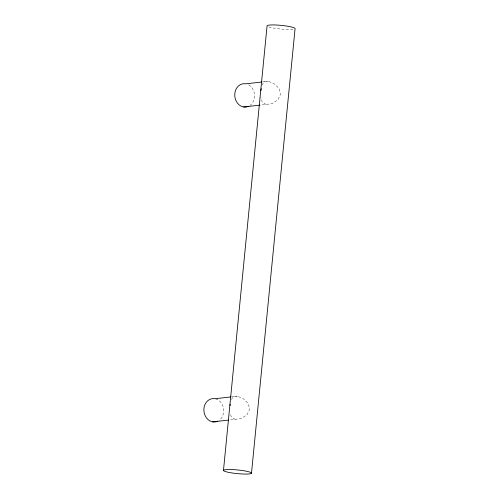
<?xml version="1.0" encoding="UTF-8"?>
<svg xmlns="http://www.w3.org/2000/svg" width="499" height="499" viewBox="0 0 499 499"><rect width="100%" height="100%" fill="white"/><g stroke="black" fill="none" stroke-linecap="round" stroke-linejoin="round"><path stroke-width="0.37" stroke-dasharray="2.5 1.87" d="M261.906 85.26L264.096 81.873L268.337 81.3L273.957 83.651L278.978 88.329L280.575 94.267L277.843 99.912L271.986 103.698L260.809 105.04M231.343 399.562L233.22 396.78L237.462 396.212L243.075 398.558L248.103 403.242L249.693 409.174L246.968 414.819L241.111 418.611L229.178 420.033M262.324 81.967L268.337 81.3M231.449 396.88L237.462 396.212M266.067 104.459L262.131 101.927L260.902 97.579M235.191 419.366L231.255 416.833L230.158 413.241M215.624 398.876A11.733 9.899 83.7 0 1 223.533 408.575A11.733 9.899 83.7 0 1 219.017 420.464M248.652 84.849A11.733 9.899 83.7 0 1 254.552 94.991A11.733 9.899 83.7 0 1 249.893 105.551M292.907 29.341A14.078 1.84 5.6 0 1 268.655 26.871"/><path stroke-width="0.75" d="M223.483 470.364L267.077 25.786A14.078 1.84 5.6 0 1 281.673 25.424A14.078 1.84 5.6 0 1 295.077 28.636L251.49 473.214A14.078 1.84 5.6 0 1 229.97 472.622A14.078 1.84 5.6 0 1 231 469.528A14.078 1.84 5.6 0 1 251.49 473.214M260.858 90.718L261.251 88.666M229.983 405.625L230.245 404.259M261.576 82.054L245.789 83.807A11.733 9.899 83.7 0 0 234.842 96.663A11.733 9.899 83.7 0 0 248.602 106.299M243.518 106.961L260.054 105.127M230.7 396.961L214.913 398.713A11.733 9.899 83.7 0 0 203.966 411.575A11.733 9.899 83.7 0 0 217.726 421.206M212.643 421.867L228.43 420.114"/></g></svg>
